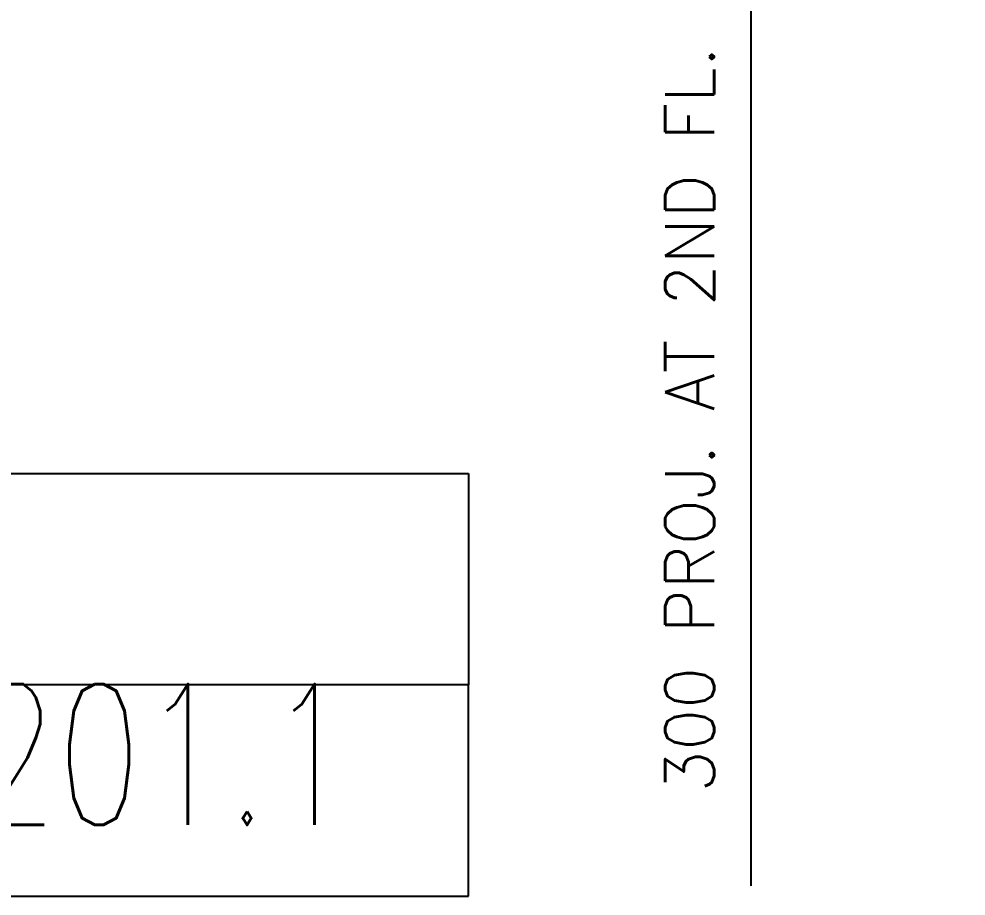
# Model space of a CAD drawing. Header units: millimetres. Extents: x 1167879 to 1231451, y -5731814 to -5645217.
# Drawn here: x 1207440 to 1209377, y -5731814 to -5730021 of the extents above; entities that cross this region are included whole.
import ezdxf

# ---------------------------------------------------------------- set-up
doc = ezdxf.new("R2010")
doc.units = ezdxf.units.MM
doc.header["$LTSCALE"] = 1000
doc.header["$MEASUREMENT"] = 0
for name, pattern in [('$2$AUDIT_D_120904163729-0', [0]), ('$5$HIDDEN', [0.375, 0.25, -0.125]), ('AUDIT_D_120904163729-0', [0])]:
    doc.linetypes.add(name, pattern=pattern)
doc.layers.get('0').update_dxf_attribs({"linetype": 'AUDIT_D_120904163729-0'})
for name, color, linetype in [('$1$A-DIM', 1, '$2$AUDIT_D_120904163729-0'), ('T8(T9 IS SIMILAR) - DIMENSION & TEXTING$0$T8_REFUGE COLUMNS$0$a-section line', 92, 'Continuous'), ('T8(T9 IS SIMILAR)$0$$6$a-beam 2', 50, 'Continuous')]:
    doc.layers.add(name, color=color, linetype=linetype)
doc.styles.add('$6$Romans 1', font='romans.shx', dxfattribs={"height": 100})
doc.styles.add('T8(T9 IS SIMILAR) - DIMENSION & TEXTING$0$T8_REFUGE COLUMNS$0$TEXT1', font='simplex.shx', dxfattribs={"width": 0.8})
doc.dimstyles.new('$2$ALPINE S', dxfattribs={"dimscale": 0, "dimtxt": 100, "dimasz": 75, "dimexe": 0, "dimexo": 0, "dimgap": 75, "dimtad": 1, "dimdec": 0, "dimzin": 0, "dimdsep": 46, "dimtxsty": '$6$Romans 1', "dimblk": '$6$_ArchTick', "dimcen": 0.09, "dimclrd": 256, "dimclre": 256, "dimclrt": 7, "dimadec": 0, "dimazin": 0, "dimtfac": 1, "dimtdec": 0, "dimtofl": 0, "dimtmove": 1, "dimatfit": 0, "dimldrblk": '$2$_Open90', "dimfxl": 1, "dimtolj": 1, "dimtzin": 0, "dimarcsym": 0})

# ---------------------------------------------------------------- blocks, each defined once
blk = doc.blocks.new('T8(T9 IS SIMILAR) - DIMENSION & TEXTING')
at = {"layer": 'T8(T9 IS SIMILAR) - DIMENSION & TEXTING$0$T8_REFUGE COLUMNS$0$a-section line', "linetype": 'Continuous'}
for p, q in [((1204581.5, -5730950.4, 0), (1208359.6, -5730950.4, 0)), ((1208359.6, -5730950.4, 0), (1208359.6, -5731382.4, 0)), ((1208359.6, -5731382.4, 0), (1204581.5, -5731382.4, 0)), ((1208359.6, -5731382.4, 0), (1204581.5, -5731382.4, 0)), ((1208359.6, -5731814.4, 0), (1208359.6, -5731382.4, 0)), ((1204581.5, -5731814.4, 0), (1208359.6, -5731814.4, 0))]:
    blk.add_line(p, q, dxfattribs=at)
at = {"layer": 'T8(T9 IS SIMILAR) - DIMENSION & TEXTING$0$T8_REFUGE COLUMNS$0$a-section line', "extrusion": (-6.49687e-15, -1.108e-09, 1), "insert": (1206450.9, -5731573, 0), "char_height": 288, "width": 3463.414, "attachment_point": 5, "text_direction": (1, 0, 0), "style": 'T8(T9 IS SIMILAR) - DIMENSION & TEXTING$0$T8_REFUGE COLUMNS$0$TEXT1'}
blk.add_mtext('{\\W0.7;AD-T8/T9-201.0/201.1}', dxfattribs=at)
blk = doc.blocks.new('T8(T9 IS SIMILAR)')
at = {"layer": 'T8(T9 IS SIMILAR)$0$$6$a-beam 2', "linetype": 'ByBlock'}
blk.add_blockref('T8(T9 IS SIMILAR) - DIMENSION & TEXTING', (0, 0), dxfattribs=at)
blk = doc.blocks.new('$6$_ArchTick')
at = {"color": 0, "linetype": 'ByBlock', "const_width": 0.15}
blk.add_lwpolyline([(-0.5, -0.5), (0.5, 0.5)], dxfattribs=at)
blk = doc.blocks.new('*D65')
at = {"layer": '$1$A-DIM', "lineweight": -2, "transparency": 16777216}
for p, q in [((24422.7, -10569.7), (24422.7, -10494.7)), ((24422.7, -10569.7), (24422.7, -10869.7)), ((24422.7, -10719.7), (24104.8, -11086.5)), ((24422.7, -10869.7), (24422.7, -10944.7)), ((24104.8, -11086.5), (24104.8, -12993.7))]:
    blk.add_line(p, q, dxfattribs=at)
at = {"layer": '$1$A-DIM', "linetype": '$5$HIDDEN', "lineweight": -2, "transparency": 16777216}
for p, q in [((24545.2, -10569.7), (24422.7, -10569.7)), ((24545.2, -10869.7), (24422.7, -10869.7))]:
    blk.add_line(p, q, dxfattribs=at)
at = {"layer": '$1$A-DIM', "linetype": 'ByBlock', "lineweight": -2, "transparency": 16777216, "xscale": 75, "yscale": 75, "zscale": 75}
for p, rotation in [((24422.7, -10569.7), 270), ((24422.7, -10869.7), 90)]:
    blk.add_blockref('$6$_ArchTick', p, dxfattribs=dict(at, rotation=rotation))
at = {"layer": '$1$A-DIM', "color": 7, "linetype": 'ByBlock', "transparency": 16777216, "insert": (23979.8, -12040.1), "char_height": 100, "attachment_point": 5, "rotation": 90, "style": '$6$Romans 1'}
blk.add_mtext('\\A1;300 PROJ. AT 2ND FL.', dxfattribs=at)
blk = doc.blocks.new('$2$_Open90')
at = {"color": 0, "linetype": 'ByBlock', "lineweight": -2}
for p, q in [((-0.5, 0.5), (0, 0)), ((0, 0), (-1, 0)), ((0, 0), (-0.5, -0.5))]:
    blk.add_line(p, q, dxfattribs=at)
blk = doc.blocks.new('2ndflproj')
at = {"layer": '$1$A-DIM', "linetype": 'ByBlock'}
dim = blk.add_linear_dim(base=(24422.7, -10869.7), p1=(24545.2, -10569.7, 0), p2=(24545.2, -10869.7), angle=90, text='<> PROJ. AT 2ND FL.', dimstyle='$2$ALPINE S', override={"dimscale": 1, "dimfxl": 5, "dimarcsym": 1}, dxfattribs=at)
dim.commit()
dim.dimension.update_dxf_attribs({"geometry": '*D65', "text_midpoint": (24104.8, -11161.5), "dimtype": 128})

msp = doc.modelspace()

# ---------------------------------------------------------------- block references
at = {"linetype": 'ByBlock'}
msp.add_blockref('T8(T9 IS SIMILAR) - DIMENSION & TEXTING', (0, 0), dxfattribs=at)

# ---------------------------------------------------------------- next in the draw order: block references
msp.add_blockref('T8(T9 IS SIMILAR)', (0, 0), dxfattribs=at)

# ---------------------------------------------------------------- next in the draw order: block references
msp.add_blockref('2ndflproj', (1184832.1, -5718799.9), dxfattribs=at)

doc.saveas('drawing.dxf')
